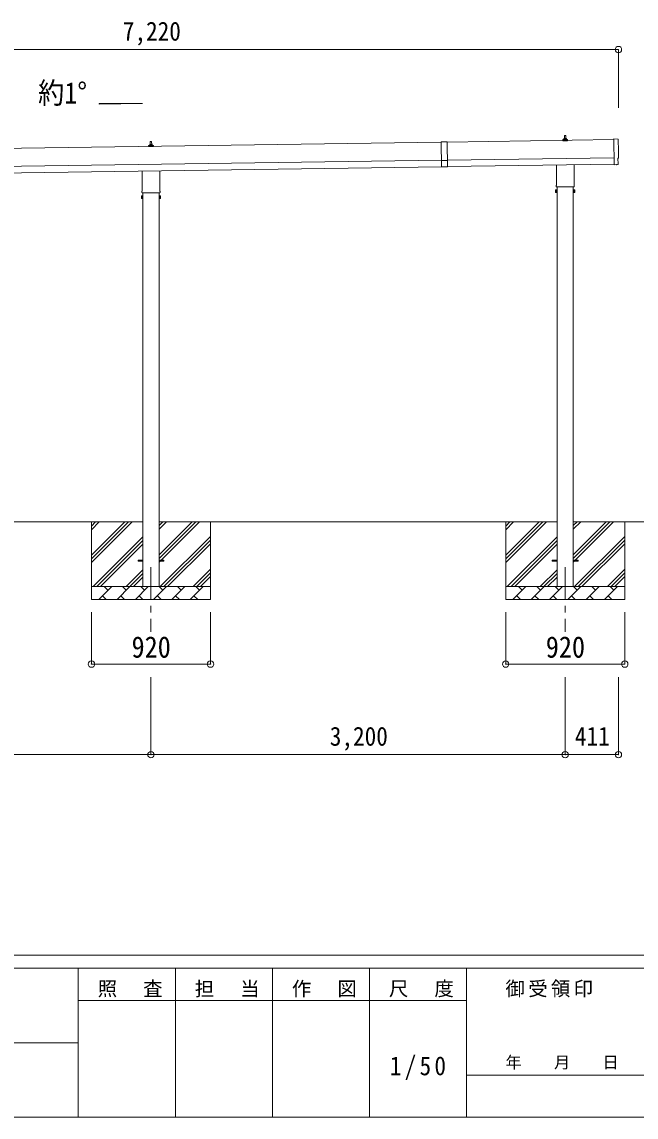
# Model space of a CAD drawing. Units: millimetres at full size, sheet at 1:50. Extents: x -14053 to 14053, y -9700 to 9700.
# Drawn here: x 4066 to 8811, y -9700 to -1237 of the extents above; entities that cross this region are included whole.
import ezdxf
from ezdxf.enums import TextEntityAlignment as Align

# ---------------------------------------------------------------- set-up
doc = ezdxf.new("R2010")
doc.units = ezdxf.units.MM
doc.header["$LTSCALE"] = 50
doc.header["$PDMODE"] = 32
doc.header["$PDSIZE"] = 50
doc.linetypes.add('CHAIN1', pattern=[8, 5, -1, 1, -1])
for name, color, linetype, lineweight in [('0-1_Defpoints', 7, 'CHAIN1', 9), ('0-2_TEXT1', 4, 'Continuous', 9), ('0-3_SHAPE', 7, 'Continuous', 9), ('0-7_PARTS2', 7, 'Continuous', 9), ('0-8_TABLE1', 6, 'Continuous', 9), ('F-0', 7, 'Continuous', 9)]:
    doc.layers.add(name, color=color, linetype=linetype, lineweight=lineweight)
doc.styles.add('ＭＳ ゴシック', font='')
doc.styles.get('ＭＳ ゴシック').set_extended_font_data('MS Gothic')

msp = doc.modelspace()

# ---------------------------------------------------------------- linework, layer by layer
at = {"layer": '0-1_Defpoints'}
for p, q in [((5063.46, -5450.37), (5063.46, -5950.37)), ((8263.46, -5450.37), (8263.46, -5950.37))]:
    msp.add_line(p, q, dxfattribs=at)
at = {"layer": '0-2_TEXT1'}
for p, q in [((4998.65, -1867.71), (4662.65, -1872.51)), ((8259.19, -2115.18), (8267.74, -2115.18)), ((7305.65, -2166.21), (1487.06, -2249.33)), ((5045.21, -2200.9), (5045.21, -2193.18)), ((5045.6, -2192.4), (5081.33, -2192.4)), ((5045.98, -2192.21), (5052.7, -2190.58)), ((5053.08, -2190.4), (5073.85, -2190.4)), ((5053.46, -2189.61), (5053.46, -2185.4)), ((5054.46, -2185.4), (5072.46, -2185.4)), ((5057.46, -2185.4), (5058.19, -2161.87)), ((5059.19, -2160.9), (5067.74, -2160.9)), ((5068.74, -2161.87), (5069.46, -2185.4)), ((5073.46, -2189.61), (5073.46, -2185.4)), ((5080.95, -2192.21), (5074.23, -2190.58)), ((5081.71, -2200.9), (5081.71, -2193.18)), ((7305.64, -2165.21), (7308.38, -2357.19)), ((8639.15, -2147.16), (7350.65, -2165.57)), ((8245.21, -2155.18), (8245.21, -2147.47)), ((8281.71, -2155.18), (8245.21, -2155.18)), ((8245.6, -2146.68), (8281.33, -2146.68)), ((8245.98, -2146.5), (8252.7, -2144.87)), ((8253.08, -2144.68), (8273.85, -2144.68)), ((8253.46, -2143.9), (8253.46, -2139.68)), ((8254.46, -2139.68), (8272.46, -2139.68)), ((8257.46, -2139.68), (8258.19, -2116.16)), ((8268.74, -2116.16), (8269.46, -2139.68)), ((8273.46, -2143.9), (8273.46, -2139.68)), ((8280.95, -2146.5), (8274.23, -2144.87)), ((8281.71, -2155.18), (8281.71, -2147.47)), ((8639.07, -2142.08), (8641.91, -2340.91)), ((8670.75, -2143.28), (8639.07, -2142.08)), ((5081.71, -2200.9), (5045.21, -2200.9)), ((1489.06, -2389.32), (7307.65, -2306.2)), ((1489.78, -2439.32), (7308.37, -2356.19)), ((7352.67, -2307.06), (7307.67, -2307.7)), ((7353.38, -2356.55), (7308.38, -2357.19)), ((7352.65, -2305.56), (8641.15, -2287.15)), ((7353.36, -2355.55), (8641.86, -2337.14)), ((8195.16, -2499.17), (8195.16, -2343.52)), ((8331.76, -2341.57), (8331.76, -2499.17)), ((8660.12, -2339.75), (8641.91, -2340.91)), ((8660.8, -2340.37), (8660.12, -2339.75)), ((8661.54, -2340.63), (8668.46, -2340.17)), ((4995.16, -2544.89), (4995.16, -2389.24)), ((5131.76, -2387.29), (5131.76, -2544.89)), ((8189.46, -2537.44), (8190.22, -2536.13)), ((8189.46, -2537.44), (8189.46, -2554.44)), ((8196.46, -2536.13), (8190.22, -2536.13)), ((8193.46, -2507.94), (8193.46, -2502.44)), ((8331.4, -2511.44), (8195.53, -2511.44)), ((8196.46, -2555.76), (8196.46, -2536.13)), ((8196.46, -2536.74), (8198.96, -2536.74)), ((8200.96, -2511.44), (8200.96, -5600.37)), ((8325.96, -5600.37), (8325.96, -2511.44)), ((8330.46, -2536.74), (8327.96, -2536.74)), ((8330.46, -2555.76), (8330.46, -2536.13)), ((8330.46, -2536.13), (8336.7, -2536.13)), ((8333.46, -2502.44), (8333.46, -2507.94)), ((8337.46, -2537.44), (8336.7, -2536.13)), ((8337.46, -2537.44), (8337.46, -2554.44)), ((4989.46, -2583.16), (4990.22, -2581.84)), ((4989.46, -2583.16), (4989.46, -2600.16)), ((4989.46, -2600.16), (4990.22, -2601.47)), ((4996.46, -2581.84), (4990.22, -2581.84)), ((4996.46, -2586.75), (4990.22, -2586.75)), ((4996.46, -2596.57), (4990.22, -2596.57)), ((4996.46, -2601.47), (4990.22, -2601.47)), ((4993.46, -2553.66), (4993.46, -2548.16)), ((5131.4, -2557.16), (4995.53, -2557.16)), ((4996.46, -2601.47), (4996.46, -2581.84)), ((4996.46, -2582.46), (4998.96, -2582.46)), ((4998.96, -2600.86), (4996.46, -2600.86)), ((5000.96, -2557.16), (5000.96, -5600.37)), ((5125.96, -5600.37), (5125.96, -2557.16)), ((5125.96, -2602.16), (5127.96, -2602.16)), ((5130.46, -2582.46), (5127.96, -2582.46)), ((5127.96, -2600.86), (5130.46, -2600.86)), ((5130.46, -2601.47), (5130.46, -2581.84)), ((5130.46, -2581.84), (5136.7, -2581.84)), ((5130.46, -2586.75), (5136.7, -2586.75)), ((5130.46, -2596.57), (5136.7, -2596.57)), ((5130.46, -2601.47), (5136.7, -2601.47)), ((5133.46, -2548.16), (5133.46, -2553.66)), ((5137.46, -2583.16), (5136.7, -2581.84)), ((5137.46, -2600.16), (5136.7, -2601.47)), ((5137.46, -2583.16), (5137.46, -2600.16)), ((8189.46, -2554.44), (8190.22, -2555.76)), ((8196.46, -2541.04), (8190.22, -2541.04)), ((8196.46, -2550.85), (8190.22, -2550.85)), ((8196.46, -2555.76), (8190.22, -2555.76)), ((8198.96, -2555.14), (8196.46, -2555.14)), ((8325.96, -2556.44), (8327.96, -2556.44)), ((8327.96, -2555.14), (8330.46, -2555.14)), ((8330.46, -2541.04), (8336.7, -2541.04)), ((8330.46, -2550.85), (8336.7, -2550.85)), ((8330.46, -2555.76), (8336.7, -2555.76)), ((8337.46, -2554.44), (8336.7, -2555.76)), ((4963.46, -5395.87), (5000.96, -5395.87)), ((4963.46, -5404.87), (4963.46, -5395.87)), ((4963.46, -5404.87), (5000.96, -5404.87)), ((5125.96, -5395.87), (5163.46, -5395.87)), ((5125.96, -5404.87), (5163.46, -5404.87)), ((5163.46, -5404.87), (5163.46, -5395.87)), ((8163.46, -5395.87), (8200.96, -5395.87)), ((8163.46, -5404.87), (8163.46, -5395.87)), ((8163.46, -5404.87), (8200.96, -5404.87)), ((8325.96, -5395.87), (8363.46, -5395.87)), ((8325.96, -5404.87), (8363.46, -5404.87)), ((8363.46, -5404.87), (8363.46, -5395.87))]:
    msp.add_line(p, q, dxfattribs=at)
for points in [[(7305.64, -2165.21), (7350.63, -2164.57), (7353.38, -2356.55)], [(8671.25, -2337.14), (8670.58, -2290.11), (8671.18, -2290.11)], [(8327.96, -2556.44), (8327.96, -2535.44), (8325.96, -2535.44)], [(5127.96, -2602.16), (5127.96, -2581.16), (5125.96, -2581.16)]]:
    msp.add_lwpolyline(points, dxfattribs=at)
for points in [[(8198.96, -2556.44), (8198.96, -2535.44), (8200.96, -2535.44), (8200.96, -2556.44)], [(4998.96, -2602.16), (4998.96, -2581.16), (5000.96, -2581.16), (5000.96, -2602.16)]]:
    msp.add_lwpolyline(points, close=True, dxfattribs=at)
for centre, radius, start, end in [((8259.19, -2116.18), 1, 90, 178.60509), ((8267.74, -2116.18), 1, 1.39491, 90), ((5046.21, -2193.18), 1, 103.62699, 180), ((5052.46, -2189.61), 1, 283.62699, 0), ((5057.55, -2186.03), 4.13, 90, 171.17633), ((5054.46, -2186.4), 1, 90, 180), ((5059.19, -2161.9), 1, 90, 178.60509), ((5066.8, -2185.4), 4.83, 133.60282, 180), ((5060.13, -2185.4), 4.83, 0, 46.39718), ((5067.74, -2161.9), 1, 1.39491, 90), ((5069.38, -2186.03), 4.13, 8.82367, 90), ((5072.46, -2186.4), 1, 0, 90), ((5074.46, -2189.61), 1, 180, 256.37301), ((5080.71, -2193.18), 1, 0, 76.37301), ((8246.21, -2147.47), 1, 103.62699, 180), ((8252.46, -2143.9), 1, 283.62699, 0), ((8257.55, -2140.32), 4.13, 90, 171.17633), ((8254.46, -2140.68), 1, 90, 180), ((8266.8, -2139.68), 4.83, 133.60282, 180), ((8260.13, -2139.68), 4.83, 0, 46.39718), ((8269.38, -2140.32), 4.13, 8.82367, 90), ((8272.46, -2140.68), 1, 0, 90), ((8274.46, -2143.9), 1, 180, 256.37301), ((8280.71, -2147.47), 1, 0, 76.37301), ((8661.48, -2339.63), 1, 227.3164, 273.81435), ((8193.81, -2538.58), 4.34, 145.61575, 214.38425), ((8197.46, -2502.44), 4, 125.09963, 180), ((8197.46, -2507.94), 4, 180, 194.47751), ((8197.46, -2507.94), 4, 194.47751, 241.04498), ((8329.46, -2507.94), 4, 298.95502, 345.52249), ((8329.46, -2502.44), 4, 0, 54.90037), ((8329.46, -2507.94), 4, 345.52249, 0), ((8333.12, -2538.58), 4.34, 325.61575, 34.38425), ((5005.7, -2591.66), 16.24, 162.41205, 197.58795), ((4993.81, -2584.3), 4.34, 145.61575, 214.38425), ((4993.81, -2599.02), 4.34, 145.61575, 214.38425), ((4997.46, -2548.16), 4, 125.09963, 180), ((4997.46, -2553.66), 4, 180, 194.47751), ((4997.46, -2553.66), 4, 194.47751, 241.04498), ((5129.46, -2553.66), 4, 298.95502, 345.52249), ((5129.46, -2548.16), 4, 0, 54.90037), ((5129.46, -2553.66), 4, 345.52249, 0), ((5121.22, -2591.66), 16.24, 342.41205, 17.58795), ((5133.12, -2584.3), 4.34, 325.61575, 34.38425), ((5133.12, -2599.02), 4.34, 325.61575, 34.38425), ((8205.7, -2545.94), 16.24, 162.41205, 197.58795), ((8193.81, -2553.31), 4.34, 145.61575, 214.38425), ((8321.22, -2545.94), 16.24, 342.41205, 17.58795), ((8333.12, -2553.31), 4.34, 325.61575, 34.38425)]:
    msp.add_arc(centre, radius, start, end, dxfattribs=at)
for centre, major_axis, ratio, start_param, end_param in [((8670.55, -2146.27), (3, -0.04), 0.99863, 6.2683889, 7.8016218), ((13436.93, -2148.62), (-4762.89, -68.04), 0.99863, 6.268406, 6.2977043), ((8668.25, -2337.17), (2.21, -2.04), 0.9974, 5.5252311, 7.0411395), ((8671.12, -2285.71), (4.41, -0.06), 0.99863, 4.712389, 6.2976778)]:
    msp.add_ellipse(centre, major_axis=major_axis, ratio=ratio, start_param=start_param, end_param=end_param, dxfattribs=at)
at = {"layer": '0-3_SHAPE'}
for p, q in [((5000.96, -5100.37), (1925.96, -5100.37)), ((4603.46, -5100.37), (4603.46, -5700.37)), ((4603.46, -5132.58), (4635.67, -5100.37)), ((4603.46, -5358.85), (4861.94, -5100.37)), ((4603.46, -5387.14), (4890.23, -5100.37)), ((4603.46, -5415.42), (4918.51, -5100.37)), ((4603.46, -5160.86), (4663.95, -5100.37)), ((4603.46, -5104.3), (4607.39, -5100.37)), ((8200.96, -5100.37), (5125.96, -5100.37)), ((5125.96, -5129.2), (5154.79, -5100.37)), ((5125.96, -5157.48), (5183.07, -5100.37)), ((5125.96, -5412.04), (5437.63, -5100.37)), ((5125.96, -5355.47), (5381.06, -5100.37)), ((5125.96, -5383.76), (5409.35, -5100.37)), ((5523.46, -5100.37), (5523.46, -5700.37)), ((7803.46, -5100.37), (7803.46, -5700.37)), ((7803.46, -5132.58), (7835.67, -5100.37)), ((7803.46, -5358.85), (8061.94, -5100.37)), ((7803.46, -5387.14), (8090.23, -5100.37)), ((7803.46, -5415.42), (8118.51, -5100.37)), ((7803.46, -5160.86), (7863.95, -5100.37)), ((7803.46, -5104.3), (7807.39, -5100.37)), ((9519.73, -5100.37), (8325.96, -5100.37)), ((8325.96, -5129.2), (8354.79, -5100.37)), ((8325.96, -5157.48), (8383.07, -5100.37)), ((8325.96, -5412.04), (8637.63, -5100.37)), ((8325.96, -5355.47), (8581.06, -5100.37)), ((8325.96, -5383.76), (8609.35, -5100.37)), ((8723.46, -5100.37), (8723.46, -5700.37)), ((4618.46, -5598.41), (5000.96, -5215.91)), ((4644.79, -5600.37), (5000.96, -5244.2)), ((5135.62, -5600.37), (5523.46, -5212.53)), ((5163.9, -5600.37), (5523.46, -5240.81)), ((7818.46, -5598.41), (8200.96, -5215.91)), ((7844.79, -5600.37), (8200.96, -5244.2)), ((8335.62, -5600.37), (8723.46, -5212.53)), ((8363.9, -5600.37), (8723.46, -5240.81)), ((4673.07, -5600.37), (5000.96, -5272.48)), ((5192.19, -5600.37), (5523.46, -5269.1)), ((7873.07, -5600.37), (8200.96, -5272.48)), ((8392.19, -5600.37), (8723.46, -5269.1)), ((4871.06, -5600.37), (5000.96, -5470.47)), ((4899.35, -5600.37), (5000.96, -5498.76)), ((5390.18, -5600.37), (5523.46, -5467.09)), ((5418.46, -5600.37), (5523.46, -5495.37)), ((8071.06, -5600.37), (8200.96, -5470.47)), ((8099.35, -5600.37), (8200.96, -5498.76)), ((8590.18, -5600.37), (8723.46, -5467.09)), ((8618.46, -5600.37), (8723.46, -5495.37)), ((4927.63, -5600.37), (5000.96, -5527.04)), ((5446.75, -5600.37), (5523.46, -5523.66)), ((8127.63, -5600.37), (8200.96, -5527.04)), ((8646.75, -5600.37), (8723.46, -5523.66)), ((4603.46, -5600.37), (5523.46, -5600.37)), ((4659.91, -5700.37), (4759.91, -5600.37)), ((4731.36, -5628.93), (4702.8, -5600.37)), ((4801.33, -5700.37), (4901.33, -5600.37)), ((4872.78, -5628.93), (4844.22, -5600.37)), ((4942.75, -5700.37), (5042.75, -5600.37)), ((5014.2, -5628.93), (4985.65, -5600.37)), ((5084.17, -5700.37), (5184.17, -5600.37)), ((5155.62, -5628.93), (5127.07, -5600.37)), ((5225.59, -5700.37), (5325.59, -5600.37)), ((5297.04, -5628.93), (5268.49, -5600.37)), ((5367.02, -5700.37), (5467.02, -5600.37)), ((5438.46, -5628.93), (5409.91, -5600.37)), ((7803.46, -5600.37), (8723.46, -5600.37)), ((7859.91, -5700.37), (7959.91, -5600.37)), ((7931.36, -5628.93), (7902.8, -5600.37)), ((8001.33, -5700.37), (8101.33, -5600.37)), ((8072.78, -5628.93), (8044.22, -5600.37)), ((8142.75, -5700.37), (8242.75, -5600.37)), ((8214.2, -5628.93), (8185.65, -5600.37)), ((8284.17, -5700.37), (8384.17, -5600.37)), ((8355.62, -5628.93), (8327.07, -5600.37)), ((8425.59, -5700.37), (8525.59, -5600.37)), ((8497.04, -5628.93), (8468.49, -5600.37)), ((8567.02, -5700.37), (8667.02, -5600.37)), ((8638.46, -5628.93), (8609.91, -5600.37)), ((5523.46, -5700.37), (4603.46, -5700.37)), ((4688.46, -5671.82), (4717.02, -5700.37)), ((4829.88, -5671.82), (4858.44, -5700.37)), ((4971.31, -5671.82), (4999.86, -5700.37)), ((5112.73, -5671.82), (5141.28, -5700.37)), ((5254.15, -5671.82), (5282.7, -5700.37)), ((5395.57, -5671.82), (5424.12, -5700.37)), ((8723.46, -5700.37), (7803.46, -5700.37)), ((7888.46, -5671.82), (7917.02, -5700.37)), ((8029.88, -5671.82), (8058.44, -5700.37)), ((8171.31, -5671.82), (8199.86, -5700.37)), ((8312.73, -5671.82), (8341.28, -5700.37)), ((8454.15, -5671.82), (8482.7, -5700.37)), ((8595.57, -5671.82), (8624.12, -5700.37))]:
    msp.add_line(p, q, dxfattribs=at)
at = {"layer": '0-7_PARTS2', "color": 4}
for p, q in [((4662.65, -1872.51), (4662.65, -1867.71)), ((4662.65, -1867.71), (4998.65, -1867.71))]:
    msp.add_line(p, q, dxfattribs=at)
at = {"layer": '0-8_TABLE1'}
for p, q in [((8674.46, -1451.26), (1454.46, -1451.26)), ((8674.46, -1451.26), (8674.46, -1901.26)), ((4603.46, -6199.37), (4603.46, -5799.37)), ((5523.46, -6199.37), (5523.46, -5799.37)), ((7803.46, -6199.37), (7803.46, -5799.37)), ((8723.46, -6199.37), (8723.46, -5799.37)), ((4603.46, -6199.37), (5523.46, -6199.37)), ((7803.46, -6199.37), (8723.46, -6199.37)), ((5063.46, -6899.37), (5063.46, -6301.37)), ((8263.46, -6899.37), (8263.46, -6301.37)), ((8674.46, -6899.37), (8674.46, -6301.37)), ((5063.46, -6899.37), (1863.46, -6899.37)), ((8263.46, -6899.37), (5063.46, -6899.37)), ((8674.46, -6899.37), (8263.46, -6899.37))]:
    msp.add_line(p, q, dxfattribs=at)
for p in [(8674.46, -1451.26), (4603.46, -6199.37), (5523.46, -6199.37), (7803.46, -6199.37), (8723.46, -6199.37), (5063.46, -6899.37), (8263.46, -6899.37), (8674.46, -6899.37)]:
    msp.add_point(p, dxfattribs=at)
at = {"layer": 'F-0', "color": 5, "lineweight": 5}
for p, q in [((-14053.43, -8450), (13346.57, -8450)), ((-14053.43, -8550), (8901.98, -8550)), ((4501.97, -8550), (4501.97, -9700)), ((5251.97, -8550), (5251.97, -9700)), ((6001.97, -8550), (6001.97, -9700)), ((6751.97, -8550), (6751.97, -9700)), ((7501.97, -8550), (7501.97, -9700)), ((4501.97, -8800), (7501.97, -8800)), ((-5748.03, -9125), (4501.97, -9125)), ((7501.97, -9375), (8901.98, -9375)), ((-14053.43, -9700), (13346.57, -9700))]:
    msp.add_line(p, q, dxfattribs=at)

# ---------------------------------------------------------------- texts
at = {"layer": '0-7_PARTS2', "style": 'ＭＳ ゴシック', "width": 0.9}
msp.add_text('約1°', height=165, dxfattribs=at).set_placement((4191.56, -1917.76), align=Align.BOTTOM_LEFT)
at = {"layer": '0-8_TABLE1', "color": 7, "style": 'ＭＳ ゴシック', "width": 0.9}
for s, height, p in [('7,220', 146.6, (4845.71, -1426.26)), ('920', 165, (4913.46, -6199.37)), ('920', 165, (8113.46, -6199.37)), ('3,200', 146.6, (6444.71, -6874.37)), ('411', 146.6, (8337.71, -6874.37))]:
    msp.add_text(s, height=height, dxfattribs=at).set_placement(p, align=Align.BOTTOM_LEFT)
at = {"layer": 'F-0', "style": 'ＭＳ ゴシック'}
msp.add_text('年\u3000\u3000月\u3000\u3000日', height=91.64, dxfattribs=at).set_placement((7801.98, -9350), align=Align.BOTTOM_LEFT)
at = {"layer": 'F-0', "attachment_point": 7, "style": 'ＭＳ ゴシック'}
for s, insert, char_height in [('\\T1.17;照\u3000査', (4651.98, -8775), 110), ('\\T1.17;担\u3000当', (5401.98, -8775), 110), ('\\T1.17;作\u3000図', (6151.97, -8775), 110), ('\\T1.17;尺\u3000度', (6901.98, -8775), 110), ('\\T1.17;御受領印', (7801.97, -8775), 110), ('\\T1.28;\\W0.9;1/50', (6908.22, -9412.5), 146.6)]:
    msp.add_mtext(s, dxfattribs=dict(at, insert=insert, char_height=char_height))

doc.saveas('drawing.dxf')
